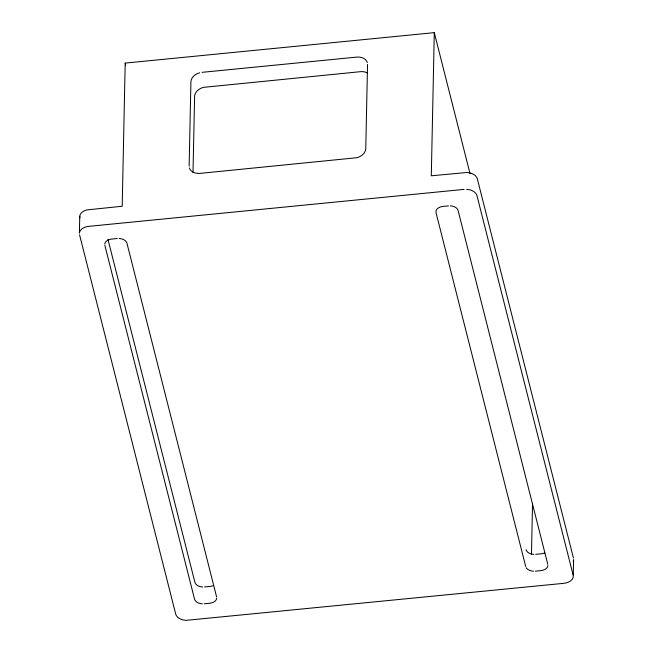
<?xml version="1.0" encoding="UTF-8"?>
<svg xmlns="http://www.w3.org/2000/svg" width="653" height="653" viewBox="0 0 653 653"><rect width="100%" height="100%" fill="white"/><g stroke="black" fill="none" stroke-linecap="round" stroke-linejoin="round"><path stroke-width="0.98" d="M79.756 216.249L79.405 233.088A11.191 7.371 1.2 0 1 88.735 226.354L464.063 189.386M470.078 173.837L434.294 32.65L125.196 63.096L122.201 206.25L86.678 209.94A11.191 7.371 1.2 0 0 79.895 217.898M189.141 166.05L190.905 81.837A11.191 8.285 -14.2 0 1 199.663 72.785M193.01 172.523L194.602 96.424A11.191 8.285 -14.2 0 1 203.361 87.371L360.366 71.691A11.191 8.285 -14.2 0 1 367.206 72.85M367.533 64.435L365.77 148.647A11.191 8.285 -14.2 0 1 357.011 157.7L200.006 173.38A11.191 8.285 -14.2 0 1 189.378 167.894M434.294 32.65L431.298 175.804L466.911 172.482A11.191 7.371 1.2 0 1 477.302 178.751L573.456 558.095M531.469 554.511L532.538 503.741M202.12 72.328L356.669 57.105A11.191 8.285 -14.2 0 1 367.296 62.59M117.271 238.5L111.745 239.047A8.399 5.534 1.2 0 0 104.758 244.091M448.44 205.875L442.922 206.421A8.399 5.534 1.2 0 0 436.024 212.707L525.714 566.518M204.56 586.957L210.078 586.41A8.399 5.534 1.2 0 0 213.531 585.521M535.729 554.332L541.255 553.785A8.399 5.534 1.2 0 0 544.708 552.895M204.209 603.796L209.727 603.258A8.399 5.534 1.2 0 0 216.723 598.205M535.378 571.171L540.896 570.632A8.399 5.534 1.2 0 0 547.891 565.58M526.065 549.679L526.579 550.871A8.391 5.526 1.2 0 0 533.852 554.373M573.105 574.934L476.951 195.59A11.191 7.371 1.2 0 0 466.56 189.329M547.794 564.347L458.104 210.535A8.399 5.534 1.2 0 0 450.317 205.834M125.196 63.096L125.703 65.071M216.616 596.964L126.935 243.161A8.399 5.526 1.2 0 0 119.148 238.459M107.965 239.365L194.896 582.296A8.399 5.534 1.2 0 0 202.683 586.998M104.855 245.332L194.545 599.144A8.399 5.534 1.2 0 0 202.332 603.845M79.544 234.737L175.698 614.081A11.191 7.371 1.2 0 0 186.089 620.35L563.914 583.317A11.191 7.371 1.2 0 0 573.244 576.583L573.595 559.743A11.191 7.371 1.2 0 1 573.171 561.368M533.501 571.22A8.399 5.526 1.2 0 1 526.228 567.718"/></g></svg>
